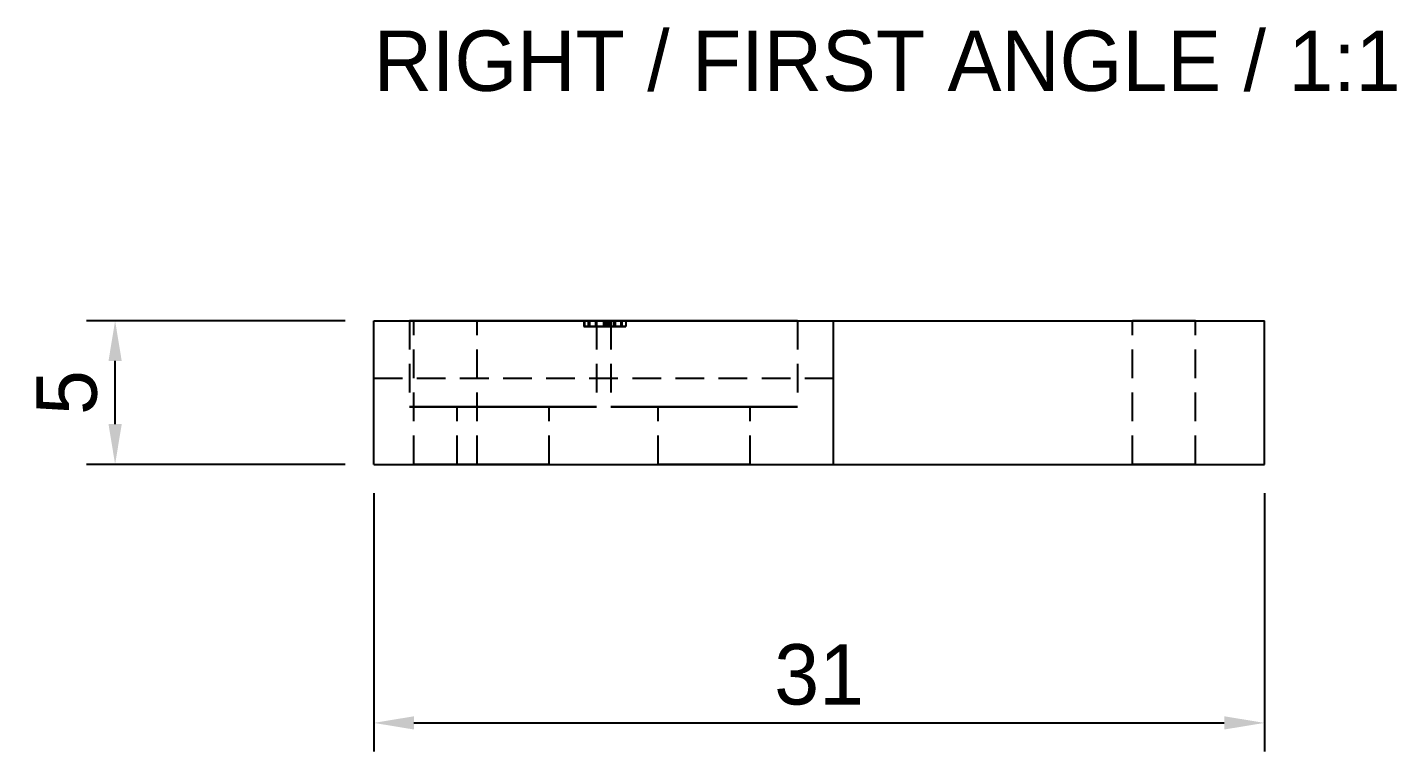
# Model space of a CAD drawing. Header units: millimetres. Extents: x -108 to 216, y -81 to 45.
# Drawn here: x -108.05 to -60.4, y -10 to 15.21 of the extents above; entities that cross this region are included whole.
import ezdxf

# ---------------------------------------------------------------- set-up
doc = ezdxf.new("R2010")
doc.units = ezdxf.units.MM
doc.linetypes.add('DASHED', pattern=[1.5, 1, -0.5])
for name, color, linetype in [('ANNOTATION', 7, 'Continuous'), ('DIMENSION', 3, 'Continuous'), ('HIDDEN', 8, 'DASHED'), ('VISIBLE', 7, 'Continuous')]:
    doc.layers.add(name, color=color, linetype=linetype)
doc.dimstyles.get("Standard").update_dxf_attribs({"dimtxt": 2.5, "dimasz": 2.5, "dimexe": 1.25, "dimexo": 0.625, "dimtad": 1, "dimcen": 2.5, "dimazin": 3, "dimtfac": 1, "dimtmove": 0, "dimatfit": 3})

msp = doc.modelspace()

# ---------------------------------------------------------------- linework, layer by layer
at = {"layer": 'HIDDEN'}
for points in [[(-96, 0), (-96, 5)], [(-96, 5), (-65, 5)], [(-96, 3), (-96, 5)], [(-96, 3), (-96, 5)], [(-96, 5), (-80, 5)], [(-96, 5), (-80, 5)], [(-88.25, 5), (-88.33148, 5), (-88.57185, 5), (-88.95905, 5), (-89.47366, 5), (-90.08988, 5), (-90.77681, 5), (-91.5, 5), (-92.22319, 5), (-92.91012, 5), (-93.52634, 5), (-94.04095, 5), (-94.42815, 5), (-94.66852, 5), (-94.75, 5)], [(-94.75, 5), (-94.72956, 5), (-94.66852, 5), (-94.56762, 5), (-94.42815, 5), (-94.25185, 5), (-94.04095, 5), (-93.7981, 5), (-93.52634, 5), (-93.2291, 5), (-92.91012, 5), (-92.57341, 5), (-92.22319, 5), (-91.86388, 5), (-91.5, 5)], [(-94.75, 5), (-94.75, 2)], [(-92.4, 5), (-92.42758, 5), (-92.50893, 5), (-92.63999, 5), (-92.81416, 5), (-93.02273, 5), (-93.25523, 5), (-93.5, 5), (-93.74477, 5), (-93.97727, 5), (-94.18584, 5), (-94.36001, 5), (-94.49107, 5), (-94.57242, 5), (-94.6, 5)], [(-94.6, 5), (-94.59308, 5), (-94.57242, 5), (-94.53827, 5), (-94.49107, 5), (-94.4314, 5), (-94.36001, 5), (-94.27782, 5), (-94.18584, 5), (-94.08524, 5), (-93.97727, 5), (-93.86331, 5), (-93.74477, 5), (-93.62316, 5), (-93.5, 5)], [(-92.4, 5), (-92.42758, 5), (-92.50893, 5), (-92.63999, 5), (-92.81416, 5), (-93.02273, 5), (-93.25523, 5), (-93.5, 5), (-93.74477, 5), (-93.97727, 5), (-94.18584, 5), (-94.36001, 5), (-94.49107, 5), (-94.57242, 5), (-94.6, 5)], [(-94.6, 5), (-94.59308, 5), (-94.57242, 5), (-94.53827, 5), (-94.49107, 5), (-94.4314, 5), (-94.36001, 5), (-94.27782, 5), (-94.18584, 5), (-94.08524, 5), (-93.97727, 5), (-93.86331, 5), (-93.74477, 5), (-93.62316, 5), (-93.5, 5)], [(-94.6, 0), (-94.6, 5)], [(-94.6, 0), (-94.6, 5)], [(-93.5, 5), (-93.37684, 5), (-93.25523, 5), (-93.13669, 5), (-93.02273, 5), (-92.91476, 5), (-92.81416, 5), (-92.72218, 5), (-92.63999, 5), (-92.5686, 5), (-92.50893, 5), (-92.46173, 5), (-92.42758, 5), (-92.40692, 5), (-92.4, 5)], [(-93.5, 5), (-93.37684, 5), (-93.25523, 5), (-93.13669, 5), (-93.02273, 5), (-92.91476, 5), (-92.81416, 5), (-92.72218, 5), (-92.63999, 5), (-92.5686, 5), (-92.50893, 5), (-92.46173, 5), (-92.42758, 5), (-92.40692, 5), (-92.4, 5)], [(-92.4, 0), (-92.4, 5)], [(-92.4, 0), (-92.4, 5)], [(-91.5, 5), (-91.13612, 5), (-90.77681, 5), (-90.42659, 5), (-90.08988, 5), (-89.7709, 5), (-89.47366, 5), (-89.2019, 5), (-88.95905, 5), (-88.74815, 5), (-88.57185, 5), (-88.43238, 5), (-88.33148, 5), (-88.27044, 5), (-88.25, 5)], [(-88.55566, 5), (-88.58622, 5), (-88.6127, 5), (-88.63511, 5), (-88.65344, 5), (-88.6677, 5), (-88.67789, 5), (-88.684, 5), (-88.68604, 5)], [(-88.68604, 5), (-88.68428, 5), (-88.67902, 5), (-88.67024, 5), (-88.65796, 5), (-88.64217, 5), (-88.62286, 5), (-88.60005, 5), (-88.57373, 5)], [(-88.68604, 5), (-88.68604, 4.8)], [(-88.68604, 4.8), (-88.68428, 4.8), (-88.67902, 4.8), (-88.67024, 4.8), (-88.65796, 4.8), (-88.64217, 4.8), (-88.62286, 4.8), (-88.60005, 4.8), (-88.57373, 4.8)], [(-88.55566, 4.8), (-88.58622, 4.8), (-88.6127, 4.8), (-88.63511, 4.8), (-88.65344, 4.8), (-88.6677, 4.8), (-88.67789, 4.8), (-88.684, 4.8), (-88.68604, 4.8)], [(-87.98584, 5), (-88.66064, 5)], [(-88.66064, 5), (-87.229, 5)], [(-87.229, 5), (-88.66064, 5)], [(-88.66064, 5), (-87.98584, 5)], [(-88.4917, 5), (-88.66064, 5)], [(-88.66064, 5), (-88.59839, 5), (-88.53857, 5)], [(-88.63623, 5), (-88.64691, 5), (-88.65454, 5), (-88.65912, 5), (-88.66064, 5)], [(-88.66064, 5), (-87.229, 5)], [(-88.4917, 5), (-88.66064, 5)], [(-88.66064, 5), (-88.59839, 5), (-88.53857, 5)], [(-88.63672, 5), (-88.64719, 5), (-88.65466, 5), (-88.65915, 5), (-88.66064, 5)], [(-88.66064, 5), (-87.229, 5)], [(-88.66064, 5), (-88.66064, 4.8)], [(-88.66064, 5), (-88.66064, 4.8)], [(-88.66064, 5), (-88.66064, 4.8)], [(-88.66064, 5), (-88.66064, 4.8)], [(-88.66064, 5), (-88.66064, 4.8)], [(-88.66064, 5), (-88.66064, 4.8)], [(-88.66064, 5), (-88.66064, 4.8)], [(-88.66064, 5), (-88.66064, 4.8)], [(-88.66064, 5), (-88.66064, 4.8)], [(-88.66064, 5), (-88.66064, 4.8)], [(-88.66064, 5), (-88.66064, 4.8)], [(-88.66064, 5), (-88.66064, 4.8)], [(-87.98584, 4.8), (-88.66064, 4.8)], [(-88.66064, 4.8), (-87.98584, 4.8)], [(-87.229, 4.8), (-88.66064, 4.8)], [(-88.66064, 4.8), (-87.229, 4.8)], [(-88.66064, 4.8), (-88.59839, 4.8), (-88.53857, 4.8)], [(-88.4917, 4.8), (-88.66064, 4.8)], [(-88.63623, 4.8), (-88.64691, 4.8), (-88.65454, 4.8), (-88.65912, 4.8), (-88.66064, 4.8)], [(-88.66064, 4.8), (-87.229, 4.8)], [(-88.66064, 4.8), (-88.59839, 4.8), (-88.53857, 4.8)], [(-88.4917, 4.8), (-88.66064, 4.8)], [(-88.63672, 4.8), (-88.64719, 4.8), (-88.65466, 4.8), (-88.65915, 4.8), (-88.66064, 4.8)], [(-88.66064, 4.8), (-87.229, 4.8)], [(-88.56592, 5), (-88.58792, 5), (-88.60706, 5), (-88.62332, 5), (-88.63672, 5)], [(-88.56592, 4.8), (-88.58792, 4.8), (-88.60706, 4.8), (-88.62332, 4.8), (-88.63672, 4.8)], [(-88.56445, 5), (-88.5867, 5), (-88.60608, 5), (-88.62259, 5), (-88.63623, 5)], [(-88.56445, 4.8), (-88.5867, 4.8), (-88.60608, 4.8), (-88.62259, 4.8), (-88.63623, 4.8)], [(-88.57373, 5), (-88.54462, 5), (-88.51343, 5), (-88.48016, 5), (-88.44482, 5), (-88.40741, 5), (-88.36792, 5), (-88.32636, 5), (-88.28271, 5)], [(-88.57373, 4.8), (-88.54462, 4.8), (-88.51343, 4.8), (-88.48016, 4.8), (-88.44482, 4.8), (-88.40741, 4.8), (-88.36792, 4.8), (-88.32636, 4.8), (-88.28271, 4.8)], [(-88.43262, 5), (-88.47336, 5), (-88.50916, 5), (-88.54001, 5), (-88.56592, 5)], [(-88.43262, 4.8), (-88.47336, 4.8), (-88.50916, 4.8), (-88.54001, 4.8), (-88.56592, 4.8)], [(-88.43457, 5), (-88.47363, 5), (-88.5083, 5), (-88.53857, 5), (-88.56445, 5)], [(-88.43457, 4.8), (-88.47363, 4.8), (-88.5083, 4.8), (-88.53857, 4.8), (-88.56445, 4.8)], [(-88.23779, 5), (-88.32797, 5), (-88.41101, 5), (-88.48691, 5), (-88.55566, 5)], [(-88.23779, 4.8), (-88.32797, 4.8), (-88.41101, 4.8), (-88.48691, 4.8), (-88.55566, 4.8)], [(-88.47461, 5), (-88.49006, 5), (-88.50345, 5), (-88.51478, 5), (-88.52405, 5), (-88.53126, 5), (-88.53641, 5), (-88.5395, 5), (-88.54053, 5)], [(-88.54053, 5), (-88.53918, 5), (-88.53516, 5), (-88.52844, 5), (-88.51904, 5), (-88.50696, 5), (-88.49219, 5), (-88.47473, 5), (-88.45459, 5)], [(-88.54053, 5), (-88.54053, 4.8)], [(-88.54053, 4.8), (-88.53918, 4.8), (-88.53516, 4.8), (-88.52844, 4.8), (-88.51904, 4.8), (-88.50696, 4.8), (-88.49219, 4.8), (-88.47473, 4.8), (-88.45459, 4.8)], [(-88.47461, 4.8), (-88.49006, 4.8), (-88.50345, 4.8), (-88.51478, 4.8), (-88.52405, 4.8), (-88.53126, 4.8), (-88.53641, 4.8), (-88.5395, 4.8), (-88.54053, 4.8)], [(-88.53857, 5), (-88.34814, 5)], [(-88.53857, 5), (-88.34814, 5)], [(-88.53857, 4.8), (-88.34814, 4.8)], [(-88.53857, 4.8), (-88.34814, 4.8)], [(-88.39648, 5), (-88.4917, 5)], [(-88.39648, 5), (-88.4917, 5)], [(-88.4917, 5), (-88.4917, 4.8)], [(-88.4917, 5), (-88.4917, 4.8)], [(-88.4917, 5), (-88.4917, 4.8)], [(-88.4917, 5), (-88.4917, 4.8)], [(-88.4917, 5), (-88.4917, 4.8)], [(-87.39795, 5), (-88.4917, 5)], [(-88.4917, 5), (-88.4917, 4.8)], [(-88.4917, 5), (-88.49005, 5), (-88.48511, 5), (-88.47687, 5), (-88.46533, 5)], [(-88.4917, 5), (-88.4917, 4.8)], [(-87.99951, 5), (-88.4917, 5)], [(-88.4917, 5), (-88.4917, 4.8)], [(-88.4917, 5), (-88.48999, 5), (-88.48486, 5)], [(-88.39648, 4.8), (-88.4917, 4.8)], [(-88.39648, 4.8), (-88.4917, 4.8)], [(-87.39795, 4.8), (-88.4917, 4.8)], [(-88.4917, 4.8), (-88.49005, 4.8), (-88.48511, 4.8), (-88.47687, 4.8), (-88.46533, 4.8)], [(-87.99951, 4.8), (-88.4917, 4.8)], [(-88.4917, 4.8), (-88.48999, 4.8), (-88.48486, 4.8)], [(-88.48486, 5), (-88.46924, 5), (-88.4458, 5)], [(-88.48486, 4.8), (-88.46924, 4.8), (-88.4458, 4.8)], [(-88.25928, 5), (-88.29533, 5), (-88.32877, 5), (-88.3596, 5), (-88.38782, 5), (-88.41343, 5), (-88.43643, 5), (-88.45683, 5), (-88.47461, 5)], [(-88.25928, 4.8), (-88.29533, 4.8), (-88.32877, 4.8), (-88.3596, 4.8), (-88.38782, 4.8), (-88.41343, 4.8), (-88.43643, 4.8), (-88.45683, 4.8), (-88.47461, 4.8)], [(-88.46533, 5), (-88.45081, 5), (-88.43359, 5), (-88.4137, 5), (-88.39111, 5)], [(-88.46533, 4.8), (-88.45081, 4.8), (-88.43359, 4.8), (-88.4137, 4.8), (-88.39111, 4.8)], [(-88.45459, 5), (-88.40906, 5), (-88.3584, 5), (-88.30261, 5), (-88.2417, 5)], [(-88.45459, 4.8), (-88.40906, 4.8), (-88.3584, 4.8), (-88.30261, 4.8), (-88.2417, 4.8)], [(-88.4458, 5), (-88.43057, 5), (-88.41223, 5), (-88.39078, 5), (-88.36621, 5)], [(-88.4458, 4.8), (-88.43057, 4.8), (-88.41223, 4.8), (-88.39078, 4.8), (-88.36621, 4.8)], [(-88.22607, 5), (-88.28635, 5), (-88.34119, 5), (-88.39059, 5), (-88.43457, 5)], [(-88.22607, 4.8), (-88.28635, 4.8), (-88.34119, 4.8), (-88.39059, 4.8), (-88.43457, 4.8)], [(-88.24561, 5), (-88.34265, 5), (-88.43262, 5)], [(-88.24561, 4.8), (-88.34265, 4.8), (-88.43262, 4.8)], [(-88.21631, 5), (-88.24818, 5), (-88.27737, 5), (-88.3039, 5), (-88.32776, 5), (-88.34895, 5), (-88.36746, 5), (-88.38331, 5), (-88.39648, 5)], [(-88.21631, 5), (-88.24818, 5), (-88.27737, 5), (-88.3039, 5), (-88.32776, 5), (-88.34895, 5), (-88.36746, 5), (-88.38331, 5), (-88.39648, 5)], [(-88.21631, 4.8), (-88.24818, 4.8), (-88.27737, 4.8), (-88.3039, 4.8), (-88.32776, 4.8), (-88.34895, 4.8), (-88.36746, 4.8), (-88.38331, 4.8), (-88.39648, 4.8)], [(-88.21631, 4.8), (-88.24818, 4.8), (-88.27737, 4.8), (-88.3039, 4.8), (-88.32776, 4.8), (-88.34895, 4.8), (-88.36746, 4.8), (-88.38331, 4.8), (-88.39648, 4.8)], [(-88.39111, 5), (-88.35452, 5), (-88.31213, 5), (-88.26395, 5), (-88.20996, 5)], [(-88.39111, 4.8), (-88.35452, 4.8), (-88.31213, 4.8), (-88.26395, 4.8), (-88.20996, 4.8)], [(-88.36621, 5), (-88.33908, 5), (-88.30994, 5), (-88.27878, 5), (-88.24561, 5)], [(-88.36621, 4.8), (-88.33908, 4.8), (-88.30994, 4.8), (-88.27878, 4.8), (-88.24561, 4.8)], [(-88.34814, 5), (-88.29944, 5), (-88.24707, 5), (-88.19104, 5), (-88.13135, 5)], [(-88.34814, 5), (-88.29944, 5), (-88.24707, 5), (-88.19104, 5), (-88.13135, 5)], [(-88.34814, 4.8), (-88.29944, 4.8), (-88.24707, 4.8), (-88.19104, 4.8), (-88.13135, 4.8)], [(-88.34814, 4.8), (-88.29944, 4.8), (-88.24707, 4.8), (-88.19104, 4.8), (-88.13135, 4.8)], [(-88.28271, 5), (-88.25928, 5)], [(-88.28271, 5), (-88.28271, 4.8)], [(-88.28271, 4.8), (-88.25928, 4.8)], [(-88.25928, 5), (-88.25928, 4.8)], [(-88.25, 5), (-88.25, 2)], [(-88.02881, 5), (-88.07678, 5), (-88.12891, 5), (-88.18518, 5), (-88.24561, 5)], [(-88.24561, 5), (-88.20688, 5), (-88.17078, 5), (-88.1373, 5), (-88.10645, 5)], [(-88.02881, 4.8), (-88.07678, 4.8), (-88.12891, 4.8), (-88.18518, 4.8), (-88.24561, 4.8)], [(-88.24561, 4.8), (-88.20688, 4.8), (-88.17078, 4.8), (-88.1373, 4.8), (-88.10645, 4.8)], [(-88.2417, 5), (-88.18381, 5), (-88.13123, 5), (-88.08395, 5), (-88.04199, 5)], [(-88.2417, 4.8), (-88.18381, 4.8), (-88.13123, 4.8), (-88.08395, 4.8), (-88.04199, 4.8)], [(-88.00684, 5), (-88.05588, 5), (-88.11072, 5), (-88.17136, 5), (-88.23779, 5)], [(-88.00684, 4.8), (-88.05588, 4.8), (-88.11072, 4.8), (-88.17136, 4.8), (-88.23779, 4.8)], [(-87.93701, 5), (-88.01624, 5), (-88.09082, 5), (-88.16077, 5), (-88.22607, 5)], [(-87.93701, 4.8), (-88.01624, 4.8), (-88.09082, 4.8), (-88.16077, 4.8), (-88.22607, 4.8)], [(-87.96436, 5), (-87.98837, 5), (-88.01453, 5), (-88.04282, 5), (-88.07324, 5), (-88.1058, 5), (-88.1405, 5), (-88.17734, 5), (-88.21631, 5)], [(-87.96436, 5), (-87.98837, 5), (-88.01453, 5), (-88.04282, 5), (-88.07324, 5), (-88.1058, 5), (-88.1405, 5), (-88.17734, 5), (-88.21631, 5)], [(-87.96436, 4.8), (-87.98837, 4.8), (-88.01453, 4.8), (-88.04282, 4.8), (-88.07324, 4.8), (-88.1058, 4.8), (-88.1405, 4.8), (-88.17734, 4.8), (-88.21631, 4.8)], [(-87.96436, 4.8), (-87.98837, 4.8), (-88.01453, 4.8), (-88.04282, 4.8), (-88.07324, 4.8), (-88.1058, 4.8), (-88.1405, 4.8), (-88.17734, 4.8), (-88.21631, 4.8)], [(-88.20996, 5), (-88.15006, 5), (-88.08411, 5), (-88.01212, 5), (-87.93408, 5)], [(-88.20996, 4.8), (-88.15006, 4.8), (-88.08411, 4.8), (-88.01212, 4.8), (-87.93408, 4.8)], [(-88.13135, 5), (-88.08474, 5), (-88.04062, 5), (-87.99899, 5), (-87.95984, 5), (-87.92318, 5), (-87.88901, 5), (-87.85732, 5), (-87.82813, 5)], [(-88.13135, 5), (-88.08474, 5), (-88.04062, 5), (-87.99899, 5), (-87.95984, 5), (-87.92318, 5), (-87.88901, 5), (-87.85732, 5), (-87.82813, 5)], [(-88.13135, 4.8), (-88.08474, 4.8), (-88.04062, 4.8), (-87.99899, 4.8), (-87.95984, 4.8), (-87.92318, 4.8), (-87.88901, 4.8), (-87.85732, 4.8), (-87.82813, 4.8)], [(-88.13135, 4.8), (-88.08474, 4.8), (-88.04062, 4.8), (-87.99899, 4.8), (-87.95984, 4.8), (-87.92318, 4.8), (-87.88901, 4.8), (-87.85732, 4.8), (-87.82813, 4.8)], [(-88.10645, 5), (-88.0791, 5), (-88.05615, 5), (-88.0376, 5), (-88.02344, 5)], [(-88.10645, 4.8), (-88.0791, 4.8), (-88.05615, 4.8), (-88.0376, 4.8), (-88.02344, 4.8)], [(-88.04199, 5), (-88.02357, 5), (-88.0076, 5), (-87.99409, 5), (-87.98303, 5), (-87.97443, 5), (-87.96829, 5), (-87.96461, 5), (-87.96338, 5)], [(-88.04199, 4.8), (-88.02357, 4.8), (-88.0076, 4.8), (-87.99409, 4.8), (-87.98303, 4.8), (-87.97443, 4.8), (-87.96829, 4.8), (-87.96461, 4.8), (-87.96338, 4.8)], [(-87.89893, 5), (-87.92133, 5), (-87.95044, 5), (-87.98627, 5), (-88.02881, 5)], [(-87.89893, 4.8), (-87.92133, 4.8), (-87.95044, 4.8), (-87.98627, 4.8), (-88.02881, 4.8)], [(-88.02344, 5), (-88.01297, 5), (-88.00549, 5), (-88.00101, 5), (-87.99951, 5)], [(-88.02344, 4.8), (-88.01297, 4.8), (-88.00549, 4.8), (-88.00101, 4.8), (-87.99951, 4.8)], [(-87.88525, 5), (-87.90384, 5), (-87.9303, 5), (-87.96463, 5), (-88.00684, 5)], [(-87.88525, 4.8), (-87.90384, 4.8), (-87.9303, 4.8), (-87.96463, 4.8), (-88.00684, 4.8)], [(-87.99951, 5), (-87.99951, 4.8)], [(-87.99951, 5), (-87.99951, 4.8)], [(-87.98584, 5), (-87.98584, 4.8)], [(-87.98584, 5), (-87.98584, 4.8)], [(-87.96338, 5), (-87.9646, 5), (-87.96826, 5), (-87.97437, 5), (-87.98291, 5)], [(-87.98291, 5), (-87.82861, 5)], [(-87.98291, 5), (-87.98291, 4.8)], [(-87.98291, 4.8), (-87.82861, 4.8)], [(-87.96338, 4.8), (-87.9646, 4.8), (-87.96826, 4.8), (-87.97437, 4.8), (-87.98291, 4.8)], [(-87.78955, 5), (-87.87476, 5), (-87.96436, 5)], [(-87.78955, 5), (-87.87476, 5), (-87.96436, 5)], [(-87.78955, 4.8), (-87.87476, 4.8), (-87.96436, 4.8)], [(-87.78955, 4.8), (-87.87476, 4.8), (-87.96436, 4.8)], [(-87.96338, 5), (-87.96338, 4.8)], [(-87.59668, 5), (-87.6738, 5), (-87.75623, 5), (-87.84396, 5), (-87.93701, 5)], [(-87.59668, 4.8), (-87.6738, 4.8), (-87.75623, 4.8), (-87.84396, 4.8), (-87.93701, 4.8)], [(-87.93408, 5), (-87.87955, 5), (-87.82828, 5), (-87.78025, 5), (-87.73547, 5), (-87.69395, 5), (-87.65567, 5), (-87.62064, 5), (-87.58887, 5)], [(-87.93408, 4.8), (-87.87955, 4.8), (-87.82828, 4.8), (-87.78025, 4.8), (-87.73547, 4.8), (-87.69395, 4.8), (-87.65567, 4.8), (-87.62064, 4.8), (-87.58887, 4.8)], [(-87.76807, 5), (-87.80664, 5), (-87.84131, 5), (-87.87207, 5), (-87.89893, 5)], [(-87.89893, 5), (-87.89893, 4.8)], [(-87.76807, 4.8), (-87.80664, 4.8), (-87.84131, 4.8), (-87.87207, 4.8), (-87.89893, 4.8)], [(-87.76416, 5), (-87.80029, 5), (-87.83252, 5), (-87.86084, 5), (-87.88525, 5)], [(-87.88525, 5), (-87.88525, 4.8)], [(-87.76416, 4.8), (-87.80029, 4.8), (-87.83252, 4.8), (-87.86084, 4.8), (-87.88525, 4.8)], [(-87.82861, 5), (-87.83057, 5)], [(-87.83057, 5), (-87.8269, 5), (-87.81592, 5), (-87.79761, 5), (-87.77197, 5)], [(-87.83057, 5), (-87.83057, 4.8)], [(-87.83057, 5), (-87.83057, 4.8)], [(-87.39795, 5), (-87.83057, 5)], [(-87.83057, 5), (-87.83057, 4.8)], [(-87.83057, 5), (-87.82953, 5), (-87.82642, 5), (-87.82123, 5), (-87.81396, 5)], [(-87.83057, 4.8), (-87.8269, 4.8), (-87.81592, 4.8), (-87.79761, 4.8), (-87.77197, 4.8)], [(-87.82861, 4.8), (-87.83057, 4.8)], [(-87.39795, 4.8), (-87.83057, 4.8)], [(-87.83057, 4.8), (-87.82953, 4.8), (-87.82642, 4.8), (-87.82123, 4.8), (-87.81396, 4.8)], [(-87.82861, 5), (-87.82861, 4.8)], [(-87.82813, 5), (-87.71936, 5), (-87.6167, 5)], [(-87.82813, 5), (-87.71936, 5), (-87.6167, 5)], [(-87.82813, 4.8), (-87.71936, 4.8), (-87.6167, 4.8)], [(-87.82813, 4.8), (-87.71936, 4.8), (-87.6167, 4.8)], [(-87.229, 5), (-87.81689, 5)], [(-87.81689, 5), (-87.229, 5)], [(-87.81689, 5), (-87.81689, 4.8)], [(-87.81689, 5), (-87.81689, 4.8)], [(-87.81689, 4.8), (-87.229, 4.8)], [(-87.229, 4.8), (-87.81689, 4.8)], [(-87.81396, 5), (-87.80145, 5), (-87.7854, 5), (-87.76581, 5), (-87.74268, 5)], [(-87.81396, 4.8), (-87.80145, 4.8), (-87.7854, 4.8), (-87.76581, 4.8), (-87.74268, 4.8)], [(-87.62061, 5), (-87.78955, 5)], [(-87.62061, 5), (-87.78955, 5)], [(-87.62061, 4.8), (-87.78955, 4.8)], [(-87.62061, 4.8), (-87.78955, 4.8)], [(-87.77197, 5), (-87.73871, 5), (-87.69751, 5), (-87.64838, 5), (-87.59131, 5)], [(-87.77197, 4.8), (-87.73871, 4.8), (-87.69751, 4.8), (-87.64838, 4.8), (-87.59131, 4.8)], [(-87.59521, 5), (-87.68433, 5), (-87.76807, 5)], [(-87.59521, 4.8), (-87.68433, 4.8), (-87.76807, 4.8)], [(-87.59521, 5), (-87.64056, 5), (-87.68384, 5), (-87.72504, 5), (-87.76416, 5)], [(-87.59521, 4.8), (-87.64056, 4.8), (-87.68384, 4.8), (-87.72504, 4.8), (-87.76416, 4.8)], [(-81.25, 5), (-81.33148, 5), (-81.57185, 5), (-81.95905, 5), (-82.47366, 5), (-83.08988, 5), (-83.77681, 5), (-84.5, 5), (-85.22319, 5), (-85.91012, 5), (-86.52634, 5), (-87.04095, 5), (-87.42815, 5), (-87.66852, 5), (-87.75, 5)], [(-87.75, 5), (-87.72956, 5), (-87.66852, 5), (-87.56762, 5), (-87.42815, 5), (-87.25185, 5), (-87.04095, 5), (-86.7981, 5), (-86.52634, 5), (-86.2291, 5), (-85.91012, 5), (-85.57341, 5), (-85.22319, 5), (-84.86388, 5), (-84.5, 5)], [(-87.75, 5), (-87.75, 2)], [(-87.74268, 5), (-87.71619, 5), (-87.68652, 5), (-87.65369, 5), (-87.61768, 5)], [(-87.74268, 4.8), (-87.71619, 4.8), (-87.68652, 4.8), (-87.65369, 4.8), (-87.61768, 4.8)], [(-87.44482, 5), (-87.48657, 5), (-87.53564, 5), (-87.59204, 5), (-87.65576, 5)], [(-87.65576, 5), (-87.63721, 5)], [(-87.44482, 5), (-87.48657, 5), (-87.53564, 5), (-87.59204, 5), (-87.65576, 5)], [(-87.65576, 5), (-87.63721, 5)], [(-87.65576, 5), (-87.65576, 4.8)], [(-87.65576, 5), (-87.65576, 4.8)], [(-87.65576, 4.8), (-87.63721, 4.8)], [(-87.44482, 4.8), (-87.48657, 4.8), (-87.53564, 4.8), (-87.59204, 4.8), (-87.65576, 4.8)], [(-87.65576, 4.8), (-87.63721, 4.8)], [(-87.44482, 4.8), (-87.48657, 4.8), (-87.53564, 4.8), (-87.59204, 4.8), (-87.65576, 4.8)], [(-87.63721, 5), (-87.58817, 5), (-87.54214, 5), (-87.49912, 5), (-87.45911, 5), (-87.4221, 5), (-87.38809, 5), (-87.35709, 5), (-87.3291, 5)], [(-87.63721, 5), (-87.58817, 5), (-87.54214, 5), (-87.49912, 5), (-87.45911, 5), (-87.4221, 5), (-87.38809, 5), (-87.35709, 5), (-87.3291, 5)], [(-87.63721, 5), (-87.63721, 4.8)], [(-87.63721, 5), (-87.63721, 4.8)], [(-87.63721, 4.8), (-87.58817, 4.8), (-87.54214, 4.8), (-87.49912, 4.8), (-87.45911, 4.8), (-87.4221, 4.8), (-87.38809, 4.8), (-87.35709, 4.8), (-87.3291, 4.8)], [(-87.63721, 4.8), (-87.58817, 4.8), (-87.54214, 4.8), (-87.49912, 4.8), (-87.45911, 4.8), (-87.4221, 4.8), (-87.38809, 4.8), (-87.35709, 4.8), (-87.3291, 4.8)], [(-87.43213, 5), (-87.44925, 5), (-87.46838, 5), (-87.48953, 5), (-87.5127, 5), (-87.53787, 5), (-87.56506, 5), (-87.59427, 5), (-87.62549, 5)], [(-87.62549, 5), (-87.59424, 5)], [(-87.62549, 5), (-87.62549, 4.8)], [(-87.62549, 4.8), (-87.59424, 4.8)], [(-87.43213, 4.8), (-87.44925, 4.8), (-87.46838, 4.8), (-87.48953, 4.8), (-87.5127, 4.8), (-87.53787, 4.8), (-87.56506, 4.8), (-87.59427, 4.8), (-87.62549, 4.8)], [(-87.3374, 5), (-87.39795, 5), (-87.46533, 5), (-87.53955, 5), (-87.62061, 5)], [(-87.3374, 5), (-87.39795, 5), (-87.46533, 5), (-87.53955, 5), (-87.62061, 5)], [(-87.3374, 4.8), (-87.39795, 4.8), (-87.46533, 4.8), (-87.53955, 4.8), (-87.62061, 4.8)], [(-87.3374, 4.8), (-87.39795, 4.8), (-87.46533, 4.8), (-87.53955, 4.8), (-87.62061, 4.8)], [(-87.61768, 5), (-87.5831, 5), (-87.55066, 5), (-87.52036, 5), (-87.49219, 5)], [(-87.61768, 4.8), (-87.5831, 4.8), (-87.55066, 4.8), (-87.52036, 4.8), (-87.49219, 4.8)], [(-87.6167, 5), (-87.5665, 5), (-87.52039, 5), (-87.47836, 5), (-87.44043, 5)], [(-87.6167, 5), (-87.5665, 5), (-87.52039, 5), (-87.47836, 5), (-87.44043, 5)], [(-87.6167, 4.8), (-87.5665, 4.8), (-87.52039, 4.8), (-87.47836, 4.8), (-87.44043, 4.8)], [(-87.6167, 4.8), (-87.5665, 4.8), (-87.52039, 4.8), (-87.47836, 4.8), (-87.44043, 4.8)], [(-87.35205, 5), (-87.40323, 5), (-87.46106, 5), (-87.52554, 5), (-87.59668, 5)], [(-87.35205, 4.8), (-87.40323, 4.8), (-87.46106, 4.8), (-87.52554, 4.8), (-87.59668, 4.8)], [(-87.40625, 5), (-87.49866, 5), (-87.59521, 5)], [(-87.41064, 5), (-87.50024, 5), (-87.59521, 5)], [(-87.40625, 4.8), (-87.49866, 4.8), (-87.59521, 4.8)], [(-87.41064, 4.8), (-87.50024, 4.8), (-87.59521, 4.8)], [(-87.59424, 5), (-87.55129, 5), (-87.51083, 5), (-87.47286, 5), (-87.43738, 5), (-87.40438, 5), (-87.37387, 5), (-87.34585, 5), (-87.32031, 5)], [(-87.59424, 5), (-87.59424, 4.8)], [(-87.59424, 4.8), (-87.55129, 4.8), (-87.51083, 4.8), (-87.47286, 4.8), (-87.43738, 4.8), (-87.40438, 4.8), (-87.37387, 4.8), (-87.34585, 4.8), (-87.32031, 4.8)], [(-87.59131, 5), (-87.54504, 5), (-87.50293, 5), (-87.46497, 5), (-87.43115, 5)], [(-87.59131, 4.8), (-87.54504, 4.8), (-87.50293, 4.8), (-87.46497, 4.8), (-87.43115, 4.8)], [(-87.58887, 5), (-87.55996, 5), (-87.53354, 5), (-87.50961, 5), (-87.48816, 5), (-87.4692, 5), (-87.45273, 5), (-87.43874, 5), (-87.42725, 5)], [(-87.58887, 4.8), (-87.55996, 4.8), (-87.53354, 4.8), (-87.50961, 4.8), (-87.48816, 4.8), (-87.4692, 4.8), (-87.45273, 4.8), (-87.43874, 4.8), (-87.42725, 4.8)], [(-87.49219, 5), (-87.46722, 5), (-87.44653, 5), (-87.43011, 5), (-87.41797, 5)], [(-87.49219, 4.8), (-87.46722, 4.8), (-87.44653, 4.8), (-87.43011, 4.8), (-87.41797, 4.8)], [(-87.36865, 5), (-87.36984, 5), (-87.37341, 5), (-87.37936, 5), (-87.3877, 5), (-87.39841, 5), (-87.4115, 5), (-87.42697, 5), (-87.44482, 5)], [(-87.36865, 5), (-87.36984, 5), (-87.37341, 5), (-87.37936, 5), (-87.3877, 5), (-87.39841, 5), (-87.4115, 5), (-87.42697, 5), (-87.44482, 5)], [(-87.36865, 4.8), (-87.36984, 4.8), (-87.37341, 4.8), (-87.37936, 4.8), (-87.3877, 4.8), (-87.39841, 4.8), (-87.4115, 4.8), (-87.42697, 4.8), (-87.44482, 4.8)], [(-87.36865, 4.8), (-87.36984, 4.8), (-87.37341, 4.8), (-87.37936, 4.8), (-87.3877, 4.8), (-87.39841, 4.8), (-87.4115, 4.8), (-87.42697, 4.8), (-87.44482, 4.8)], [(-87.44043, 5), (-87.42361, 5), (-87.40903, 5), (-87.39669, 5), (-87.3866, 5), (-87.37875, 5), (-87.37314, 5), (-87.36977, 5), (-87.36865, 5)], [(-87.44043, 5), (-87.42361, 5), (-87.40903, 5), (-87.39669, 5), (-87.3866, 5), (-87.37875, 5), (-87.37314, 5), (-87.36977, 5), (-87.36865, 5)], [(-87.44043, 4.8), (-87.42361, 4.8), (-87.40903, 4.8), (-87.39669, 4.8), (-87.3866, 4.8), (-87.37875, 4.8), (-87.37314, 4.8), (-87.36977, 4.8), (-87.36865, 4.8)], [(-87.44043, 4.8), (-87.42361, 4.8), (-87.40903, 4.8), (-87.39669, 4.8), (-87.3866, 4.8), (-87.37875, 4.8), (-87.37314, 4.8), (-87.36977, 4.8), (-87.36865, 4.8)], [(-87.36768, 5), (-87.36868, 5), (-87.3717, 5), (-87.37674, 5), (-87.38379, 5), (-87.39285, 5), (-87.40393, 5), (-87.41702, 5), (-87.43213, 5)], [(-87.36768, 4.8), (-87.36868, 4.8), (-87.3717, 4.8), (-87.37674, 4.8), (-87.38379, 4.8), (-87.39285, 4.8), (-87.40393, 4.8), (-87.41702, 4.8), (-87.43213, 4.8)], [(-87.43115, 5), (-87.40338, 5), (-87.38355, 5), (-87.37164, 5), (-87.36768, 5)], [(-87.43115, 4.8), (-87.40338, 4.8), (-87.38355, 4.8), (-87.37164, 4.8), (-87.36768, 4.8)], [(-87.42725, 5), (-87.41443, 5), (-87.40527, 5), (-87.39978, 5), (-87.39795, 5)], [(-87.42725, 4.8), (-87.41443, 4.8), (-87.40527, 4.8), (-87.39978, 4.8), (-87.39795, 4.8)], [(-87.41797, 5), (-87.40921, 5), (-87.40295, 5), (-87.3992, 5), (-87.39795, 5)], [(-87.41797, 4.8), (-87.40921, 4.8), (-87.40295, 4.8), (-87.3992, 4.8), (-87.39795, 4.8)], [(-87.27344, 5), (-87.30087, 5), (-87.33289, 5), (-87.36948, 5), (-87.41064, 5)], [(-87.27344, 4.8), (-87.30087, 4.8), (-87.33289, 4.8), (-87.36948, 4.8), (-87.41064, 4.8)], [(-87.27246, 5), (-87.29712, 5), (-87.32764, 5), (-87.36401, 5), (-87.40625, 5)], [(-87.27246, 4.8), (-87.29712, 4.8), (-87.32764, 4.8), (-87.36401, 4.8), (-87.40625, 4.8)], [(-87.39795, 5), (-87.39795, 4.8)], [(-87.39795, 5), (-87.39795, 4.8)], [(-87.39795, 5), (-87.39795, 4.8)], [(-87.39795, 5), (-87.39795, 4.8)], [(-87.36865, 5), (-87.36865, 4.8)], [(-87.36865, 5), (-87.36865, 4.8)], [(-87.36768, 5), (-87.36768, 4.8)], [(-87.24951, 5), (-87.26654, 5), (-87.28931, 5), (-87.31781, 5), (-87.35205, 5)], [(-87.24951, 4.8), (-87.26654, 4.8), (-87.28931, 4.8), (-87.31781, 4.8), (-87.35205, 4.8)], [(-87.22314, 5), (-87.22493, 5), (-87.23029, 5), (-87.23921, 5), (-87.25171, 5), (-87.26778, 5), (-87.28741, 5), (-87.31062, 5), (-87.3374, 5)], [(-87.22314, 5), (-87.22493, 5), (-87.23029, 5), (-87.23921, 5), (-87.25171, 5), (-87.26778, 5), (-87.28741, 5), (-87.31062, 5), (-87.3374, 5)], [(-87.22314, 4.8), (-87.22493, 4.8), (-87.23029, 4.8), (-87.23921, 4.8), (-87.25171, 4.8), (-87.26778, 4.8), (-87.28741, 4.8), (-87.31062, 4.8), (-87.3374, 4.8)], [(-87.22314, 4.8), (-87.22493, 4.8), (-87.23029, 4.8), (-87.23921, 4.8), (-87.25171, 4.8), (-87.26778, 4.8), (-87.28741, 4.8), (-87.31062, 4.8), (-87.3374, 4.8)], [(-87.3291, 5), (-87.30427, 5), (-87.28275, 5), (-87.26453, 5), (-87.24963, 5), (-87.23804, 5), (-87.22977, 5), (-87.2248, 5), (-87.22314, 5)], [(-87.3291, 5), (-87.30427, 5), (-87.28275, 5), (-87.26453, 5), (-87.24963, 5), (-87.23804, 5), (-87.22977, 5), (-87.2248, 5), (-87.22314, 5)], [(-87.3291, 4.8), (-87.30427, 4.8), (-87.28275, 4.8), (-87.26453, 4.8), (-87.24963, 4.8), (-87.23804, 4.8), (-87.22977, 4.8), (-87.2248, 4.8), (-87.22314, 4.8)], [(-87.3291, 4.8), (-87.30427, 4.8), (-87.28275, 4.8), (-87.26453, 4.8), (-87.24963, 4.8), (-87.23804, 4.8), (-87.22977, 4.8), (-87.2248, 4.8), (-87.22314, 4.8)], [(-87.32031, 5), (-87.29754, 5), (-87.2778, 5), (-87.2611, 5), (-87.24744, 5), (-87.23681, 5), (-87.22922, 5), (-87.22466, 5), (-87.22314, 5)], [(-87.32031, 4.8), (-87.29754, 4.8), (-87.2778, 4.8), (-87.2611, 4.8), (-87.24744, 4.8), (-87.23681, 4.8), (-87.22922, 4.8), (-87.22466, 4.8), (-87.22314, 4.8)], [(-87.22314, 5), (-87.22629, 5), (-87.23572, 5), (-87.25143, 5), (-87.27344, 5)], [(-87.22314, 4.8), (-87.22629, 4.8), (-87.23572, 4.8), (-87.25143, 4.8), (-87.27344, 4.8)], [(-87.229, 5), (-87.23172, 5), (-87.23987, 5), (-87.25345, 5), (-87.27246, 5)], [(-87.229, 4.8), (-87.23172, 4.8), (-87.23987, 4.8), (-87.25345, 4.8), (-87.27246, 4.8)], [(-87.229, 5), (-87.23029, 5), (-87.23413, 5), (-87.24054, 5), (-87.24951, 5)], [(-87.229, 4.8), (-87.23029, 4.8), (-87.23413, 4.8), (-87.24054, 4.8), (-87.24951, 4.8)], [(-87.229, 5), (-87.229, 4.8)], [(-87.229, 5), (-87.229, 4.8)], [(-87.229, 5), (-87.229, 4.8)], [(-87.229, 5), (-87.229, 4.8)], [(-87.229, 5), (-87.229, 4.8)], [(-87.229, 5), (-87.229, 4.8)], [(-87.229, 5), (-87.229, 4.8)], [(-87.229, 5), (-87.229, 4.8)], [(-87.22314, 5), (-87.22314, 4.8)], [(-87.22314, 5), (-87.22314, 4.8)], [(-87.22314, 5), (-87.22314, 4.8)], [(-84.5, 5), (-84.13612, 5), (-83.77681, 5), (-83.42659, 5), (-83.08988, 5), (-82.7709, 5), (-82.47366, 5), (-82.2019, 5), (-81.95905, 5), (-81.74815, 5), (-81.57185, 5), (-81.43238, 5), (-81.33148, 5), (-81.27044, 5), (-81.25, 5)], [(-81.25, 5), (-81.25, 2)], [(-80, 3), (-80, 5)], [(-67.4, 5), (-67.42758, 5), (-67.50893, 5), (-67.63999, 5), (-67.81416, 5), (-68.02273, 5), (-68.25523, 5), (-68.5, 5), (-68.74477, 5), (-68.97727, 5), (-69.18584, 5), (-69.36001, 5), (-69.49107, 5), (-69.57242, 5), (-69.6, 5)], [(-69.6, 5), (-69.59308, 5), (-69.57242, 5), (-69.53827, 5), (-69.49107, 5), (-69.4314, 5), (-69.36001, 5), (-69.27782, 5), (-69.18584, 5), (-69.08524, 5), (-68.97727, 5), (-68.86331, 5), (-68.74477, 5), (-68.62316, 5), (-68.5, 5)], [(-67.4, 5), (-67.42758, 5), (-67.50893, 5), (-67.63999, 5), (-67.81416, 5), (-68.02273, 5), (-68.25523, 5), (-68.5, 5), (-68.74477, 5), (-68.97727, 5), (-69.18584, 5), (-69.36001, 5), (-69.49107, 5), (-69.57242, 5), (-69.6, 5)], [(-69.6, 5), (-69.59308, 5), (-69.57242, 5), (-69.53827, 5), (-69.49107, 5), (-69.4314, 5), (-69.36001, 5), (-69.27782, 5), (-69.18584, 5), (-69.08524, 5), (-68.97727, 5), (-68.86331, 5), (-68.74477, 5), (-68.62316, 5), (-68.5, 5)], [(-69.6, 0), (-69.6, 5)], [(-69.6, 0), (-69.6, 5)], [(-68.5, 5), (-68.37684, 5), (-68.25523, 5), (-68.13669, 5), (-68.02273, 5), (-67.91476, 5), (-67.81416, 5), (-67.72218, 5), (-67.63999, 5), (-67.5686, 5), (-67.50893, 5), (-67.46173, 5), (-67.42758, 5), (-67.40692, 5), (-67.4, 5)], [(-68.5, 5), (-68.37684, 5), (-68.25523, 5), (-68.13669, 5), (-68.02273, 5), (-67.91476, 5), (-67.81416, 5), (-67.72218, 5), (-67.63999, 5), (-67.5686, 5), (-67.50893, 5), (-67.46173, 5), (-67.42758, 5), (-67.40692, 5), (-67.4, 5)], [(-67.4, 0), (-67.4, 5)], [(-67.4, 0), (-67.4, 5)], [(-65, 0), (-65, 5)], [(-96, 3), (-80, 3)], [(-96, 3), (-80, 3)], [(-80, 0), (-80, 3)], [(-88.25, 2), (-88.33148, 2), (-88.57185, 2), (-88.95905, 2), (-89.47366, 2), (-90.08988, 2), (-90.77681, 2), (-91.5, 2), (-92.22319, 2), (-92.91012, 2), (-93.52634, 2), (-94.04095, 2), (-94.42815, 2), (-94.66852, 2), (-94.75, 2)], [(-94.75, 2), (-94.72956, 2), (-94.66852, 2), (-94.56762, 2), (-94.42815, 2), (-94.25185, 2), (-94.04095, 2), (-93.7981, 2), (-93.52634, 2), (-93.2291, 2), (-92.91012, 2), (-92.57341, 2), (-92.22319, 2), (-91.86388, 2), (-91.5, 2)], [(-89.9, 2), (-89.94012, 2), (-90.05845, 2), (-90.24907, 2), (-90.50242, 2), (-90.80579, 2), (-91.14397, 2), (-91.5, 2), (-91.85603, 2), (-92.19421, 2), (-92.49758, 2), (-92.75093, 2), (-92.94155, 2), (-93.05988, 2), (-93.1, 2)], [(-93.1, 2), (-93.08994, 2), (-93.05988, 2), (-93.01021, 2), (-92.94155, 2), (-92.85476, 2), (-92.75093, 2), (-92.63137, 2), (-92.49758, 2), (-92.35125, 2), (-92.19421, 2), (-92.02845, 2), (-91.85603, 2), (-91.67914, 2), (-91.5, 2)], [(-93.1, 0), (-93.1, 2)], [(-91.5, 2), (-91.32086, 2), (-91.14397, 2), (-90.97155, 2), (-90.80579, 2), (-90.64875, 2), (-90.50242, 2), (-90.36863, 2), (-90.24907, 2), (-90.14524, 2), (-90.05845, 2), (-89.98979, 2), (-89.94012, 2), (-89.91006, 2), (-89.9, 2)], [(-91.5, 2), (-91.13612, 2), (-90.77681, 2), (-90.42659, 2), (-90.08988, 2), (-89.7709, 2), (-89.47366, 2), (-89.2019, 2), (-88.95905, 2), (-88.74815, 2), (-88.57185, 2), (-88.43238, 2), (-88.33148, 2), (-88.27044, 2), (-88.25, 2)], [(-89.9, 0), (-89.9, 2)], [(-81.25, 2), (-81.33148, 2), (-81.57185, 2), (-81.95905, 2), (-82.47366, 2), (-83.08988, 2), (-83.77681, 2), (-84.5, 2), (-85.22319, 2), (-85.91012, 2), (-86.52634, 2), (-87.04095, 2), (-87.42815, 2), (-87.66852, 2), (-87.75, 2)], [(-87.75, 2), (-87.72956, 2), (-87.66852, 2), (-87.56762, 2), (-87.42815, 2), (-87.25185, 2), (-87.04095, 2), (-86.7981, 2), (-86.52634, 2), (-86.2291, 2), (-85.91012, 2), (-85.57341, 2), (-85.22319, 2), (-84.86388, 2), (-84.5, 2)], [(-82.9, 2), (-82.94012, 2), (-83.05845, 2), (-83.24907, 2), (-83.50242, 2), (-83.80579, 2), (-84.14397, 2), (-84.5, 2), (-84.85603, 2), (-85.19421, 2), (-85.49758, 2), (-85.75093, 2), (-85.94155, 2), (-86.05988, 2), (-86.1, 2)], [(-86.1, 2), (-86.08994, 2), (-86.05988, 2), (-86.01021, 2), (-85.94155, 2), (-85.85476, 2), (-85.75093, 2), (-85.63137, 2), (-85.49758, 2), (-85.35125, 2), (-85.19421, 2), (-85.02845, 2), (-84.85603, 2), (-84.67914, 2), (-84.5, 2)], [(-86.1, 0), (-86.1, 2)], [(-84.5, 2), (-84.32086, 2), (-84.14397, 2), (-83.97155, 2), (-83.80579, 2), (-83.64875, 2), (-83.50242, 2), (-83.36863, 2), (-83.24907, 2), (-83.14524, 2), (-83.05845, 2), (-82.98979, 2), (-82.94012, 2), (-82.91006, 2), (-82.9, 2)], [(-84.5, 2), (-84.13612, 2), (-83.77681, 2), (-83.42659, 2), (-83.08988, 2), (-82.7709, 2), (-82.47366, 2), (-82.2019, 2), (-81.95905, 2), (-81.74815, 2), (-81.57185, 2), (-81.43238, 2), (-81.33148, 2), (-81.27044, 2), (-81.25, 2)], [(-82.9, 0), (-82.9, 2)], [(-96, 0), (-65, 0)], [(-92.4, 0), (-92.42758, 0), (-92.50893, 0), (-92.63999, 0), (-92.81416, 0), (-93.02273, 0), (-93.25523, 0), (-93.5, 0), (-93.74477, 0), (-93.97727, 0), (-94.18584, 0), (-94.36001, 0), (-94.49107, 0), (-94.57242, 0), (-94.6, 0)], [(-94.6, 0), (-94.59308, 0), (-94.57242, 0), (-94.53827, 0), (-94.49107, 0), (-94.4314, 0), (-94.36001, 0), (-94.27782, 0), (-94.18584, 0), (-94.08524, 0), (-93.97727, 0), (-93.86331, 0), (-93.74477, 0), (-93.62316, 0), (-93.5, 0)], [(-92.4, 0), (-92.42758, 0), (-92.50893, 0), (-92.63999, 0), (-92.81416, 0), (-93.02273, 0), (-93.25523, 0), (-93.5, 0), (-93.74477, 0), (-93.97727, 0), (-94.18584, 0), (-94.36001, 0), (-94.49107, 0), (-94.57242, 0), (-94.6, 0)], [(-94.6, 0), (-94.59308, 0), (-94.57242, 0), (-94.53827, 0), (-94.49107, 0), (-94.4314, 0), (-94.36001, 0), (-94.27782, 0), (-94.18584, 0), (-94.08524, 0), (-93.97727, 0), (-93.86331, 0), (-93.74477, 0), (-93.62316, 0), (-93.5, 0)], [(-93.5, 0), (-93.37684, 0), (-93.25523, 0), (-93.13669, 0), (-93.02273, 0), (-92.91476, 0), (-92.81416, 0), (-92.72218, 0), (-92.63999, 0), (-92.5686, 0), (-92.50893, 0), (-92.46173, 0), (-92.42758, 0), (-92.40692, 0), (-92.4, 0)], [(-93.5, 0), (-93.37684, 0), (-93.25523, 0), (-93.13669, 0), (-93.02273, 0), (-92.91476, 0), (-92.81416, 0), (-92.72218, 0), (-92.63999, 0), (-92.5686, 0), (-92.50893, 0), (-92.46173, 0), (-92.42758, 0), (-92.40692, 0), (-92.4, 0)], [(-89.9, 0), (-89.94012, 0), (-90.05845, 0), (-90.24907, 0), (-90.50242, 0), (-90.80579, 0), (-91.14397, 0), (-91.5, 0), (-91.85603, 0), (-92.19421, 0), (-92.49758, 0), (-92.75093, 0), (-92.94155, 0), (-93.05988, 0), (-93.1, 0)], [(-93.1, 0), (-93.08994, 0), (-93.05988, 0), (-93.01021, 0), (-92.94155, 0), (-92.85476, 0), (-92.75093, 0), (-92.63137, 0), (-92.49758, 0), (-92.35125, 0), (-92.19421, 0), (-92.02845, 0), (-91.85603, 0), (-91.67914, 0), (-91.5, 0)], [(-91.5, 0), (-91.32086, 0), (-91.14397, 0), (-90.97155, 0), (-90.80579, 0), (-90.64875, 0), (-90.50242, 0), (-90.36863, 0), (-90.24907, 0), (-90.14524, 0), (-90.05845, 0), (-89.98979, 0), (-89.94012, 0), (-89.91006, 0), (-89.9, 0)], [(-82.9, 0), (-82.94012, 0), (-83.05845, 0), (-83.24907, 0), (-83.50242, 0), (-83.80579, 0), (-84.14397, 0), (-84.5, 0), (-84.85603, 0), (-85.19421, 0), (-85.49758, 0), (-85.75093, 0), (-85.94155, 0), (-86.05988, 0), (-86.1, 0)], [(-86.1, 0), (-86.08994, 0), (-86.05988, 0), (-86.01021, 0), (-85.94155, 0), (-85.85476, 0), (-85.75093, 0), (-85.63137, 0), (-85.49758, 0), (-85.35125, 0), (-85.19421, 0), (-85.02845, 0), (-84.85603, 0), (-84.67914, 0), (-84.5, 0)], [(-84.5, 0), (-84.32086, 0), (-84.14397, 0), (-83.97155, 0), (-83.80579, 0), (-83.64875, 0), (-83.50242, 0), (-83.36863, 0), (-83.24907, 0), (-83.14524, 0), (-83.05845, 0), (-82.98979, 0), (-82.94012, 0), (-82.91006, 0), (-82.9, 0)], [(-67.4, 0), (-67.42758, 0), (-67.50893, 0), (-67.63999, 0), (-67.81416, 0), (-68.02273, 0), (-68.25523, 0), (-68.5, 0), (-68.74477, 0), (-68.97727, 0), (-69.18584, 0), (-69.36001, 0), (-69.49107, 0), (-69.57242, 0), (-69.6, 0)], [(-69.6, 0), (-69.59308, 0), (-69.57242, 0), (-69.53827, 0), (-69.49107, 0), (-69.4314, 0), (-69.36001, 0), (-69.27782, 0), (-69.18584, 0), (-69.08524, 0), (-68.97727, 0), (-68.86331, 0), (-68.74477, 0), (-68.62316, 0), (-68.5, 0)], [(-67.4, 0), (-67.42758, 0), (-67.50893, 0), (-67.63999, 0), (-67.81416, 0), (-68.02273, 0), (-68.25523, 0), (-68.5, 0), (-68.74477, 0), (-68.97727, 0), (-69.18584, 0), (-69.36001, 0), (-69.49107, 0), (-69.57242, 0), (-69.6, 0)], [(-69.6, 0), (-69.59308, 0), (-69.57242, 0), (-69.53827, 0), (-69.49107, 0), (-69.4314, 0), (-69.36001, 0), (-69.27782, 0), (-69.18584, 0), (-69.08524, 0), (-68.97727, 0), (-68.86331, 0), (-68.74477, 0), (-68.62316, 0), (-68.5, 0)], [(-68.5, 0), (-68.37684, 0), (-68.25523, 0), (-68.13669, 0), (-68.02273, 0), (-67.91476, 0), (-67.81416, 0), (-67.72218, 0), (-67.63999, 0), (-67.5686, 0), (-67.50893, 0), (-67.46173, 0), (-67.42758, 0), (-67.40692, 0), (-67.4, 0)], [(-68.5, 0), (-68.37684, 0), (-68.25523, 0), (-68.13669, 0), (-68.02273, 0), (-67.91476, 0), (-67.81416, 0), (-67.72218, 0), (-67.63999, 0), (-67.5686, 0), (-67.50893, 0), (-67.46173, 0), (-67.42758, 0), (-67.40692, 0), (-67.4, 0)]]:
    msp.add_lwpolyline(points, dxfattribs=at)
at = {"layer": 'VISIBLE'}
for points in [[(-96, 0), (-96, 5)], [(-96, 5), (-80, 5)], [(-80, 5), (-65, 5)], [(-80, 0), (-80, 5)], [(-65, 0), (-65, 5)], [(-96, 0), (-80, 0)], [(-80, 0), (-65, 0)]]:
    msp.add_lwpolyline(points, dxfattribs=at)

# ---------------------------------------------------------------- texts
at = {"layer": 'ANNOTATION'}
msp.add_text('RIGHT / FIRST ANGLE / 1:1', height=2.1, dxfattribs=at).set_placement((-96, 13))

# ---------------------------------------------------------------- dimensions: what is measured, and where the dimension line sits
at = {"layer": 'DIMENSION'}
msp.add_linear_dim(base=(-105, 0), p1=(-96, 0), p2=(-96, 5), angle=90, dimstyle='Standard', override={"dimtxt": 2.1, "dimasz": 1.4, "dimexe": 1, "dimexo": 1, "dimtad": 1, "dimdec": 4, "dimdsep": 46, "dimclrd": 3, "dimclre": 3, "dimclrt": 7}, dxfattribs=at).render()
msp.add_linear_dim(base=(-96, -9), p1=(-96, 0), p2=(-65, 0), dimstyle='Standard', override={"dimtxt": 2.1, "dimasz": 1.4, "dimexe": 1, "dimexo": 1, "dimtad": 1, "dimdec": 4, "dimdsep": 46, "dimclrd": 3, "dimclre": 3, "dimclrt": 7}, dxfattribs=at).render()

doc.saveas('drawing.dxf')
